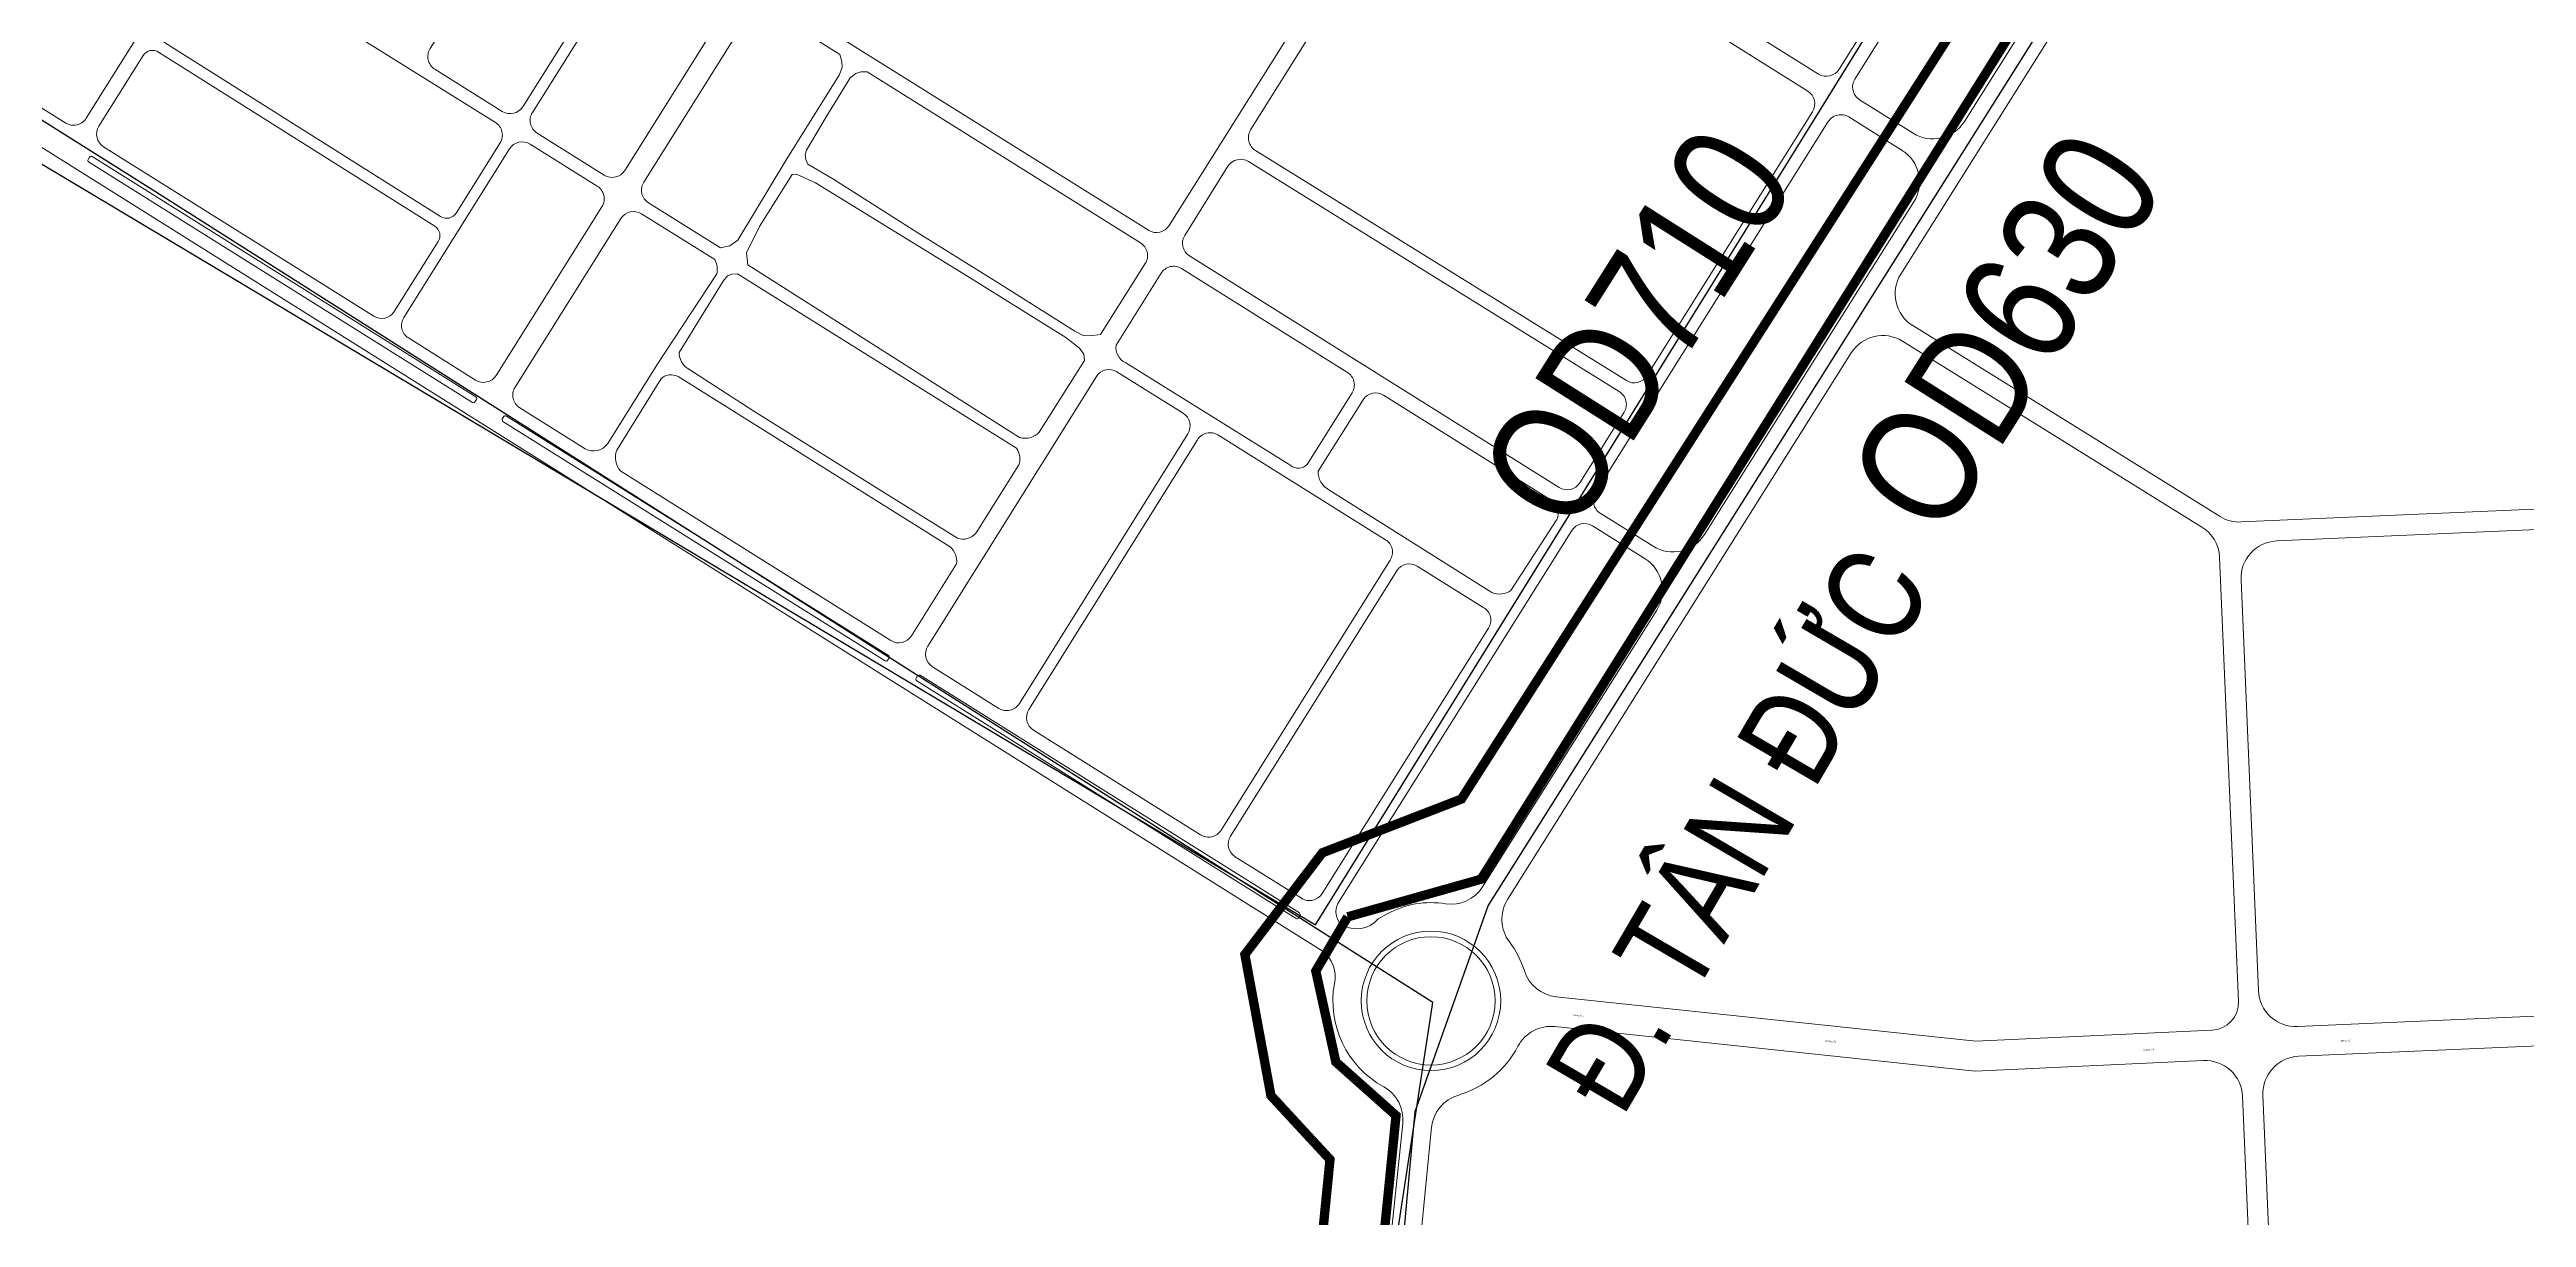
# Model space of a CAD drawing. Header units: metres. Extents: x 556238 to 587446, y 1177111 to 1219372.
# Drawn here: x 576896 to 578225, y 1193797 to 1194424 of the extents above; entities that cross this region are included whole.
import ezdxf
from ezdxf.enums import TextEntityAlignment as Align

# ---------------------------------------------------------------- set-up
doc = ezdxf.new("R2010")
doc.units = ezdxf.units.M
doc.header["$MEASUREMENT"] = 0
doc.linetypes.add('ACAD_ISO03W100', pattern=[30, 12, -18])
doc.linetypes.add('DASHED2', pattern=[0.375, 0.25, -0.125])
for name, color, linetype in [('Diameter_Text', 2, 'Continuous'), ('VUNG CONG NGHIEP', 8, 'Continuous'), ('VUNG DAN CU', 8, 'Continuous')]:
    doc.layers.add(name, color=color, linetype=linetype)
for name, color, linetype, lineweight in [('Pipe Existing', 1, 'ACAD_ISO03W100', 60), ('Text ten duong', 150, 'Continuous', 15), ('Xr_Nen GT$0$DUONG NHUA', 38, 'Continuous', 0)]:
    doc.layers.add(name, color=color, linetype=linetype, lineweight=lineweight)
doc.styles.add('CL_G', font='Vhelvcn.ttf')
doc.styles.add('UTM', font='')
doc.styles.add('Xr_Nen GT$0$ROMANC', font='romanc.shx')
doc.styles.get('UTM').set_extended_font_data('UTM Swiss Condensed')

msp = doc.modelspace()

# ---------------------------------------------------------------- linework, layer by layer
at = {"layer": 'Pipe Existing', "color": 1, "linetype": 'DASHED2', "ltscale": 500, "const_width": 5, "flags": 128}
for points in [[(578779.14793, 1195928.9149), (578781.60775, 1195805.07703), (578778.67495, 1195454.05436), (578778.79486, 1195385.06606), (578764.39803, 1195356.82436), (578760.46662, 1195216.49772), (578772.27265, 1194918.2414), (578780.37922, 1194810.69423), (578790.84857, 1194783.35581), (578760.93255, 1194673.62786), (578707.42402, 1194694.23992), (578563.4361, 1194713.50863), (578369.28336, 1194739.8259), (578208.57515, 1194760.17854), (578118.10656, 1194758.13279), (578105.84194, 1194621.01794), (578076.86994, 1194638.24081), (577663.75277, 1193978.65539), (577592.13796, 1193958.45235)], [(577471.87011, 1191980.36729), (577488.08358, 1192138.97426), (577493.85544, 1192684.51426), (577519.01692, 1192926.58629), (577498.53248, 1192980.64128), (577582.67735, 1193828.22084), (577550.96875, 1193862.53903), (577536.99316, 1193938.24526), (577578.60598, 1193992.83889), (577653.19531, 1194021.66093), (578023.99976, 1194601.77539), (578096.34737, 1194604.44359), (578106.94758, 1194622.87783)], [(577592.13796, 1193958.45235), (577575.05535, 1193929.39957), (577585.81682, 1193880.57139), (577618.10877, 1193851.83144), (577618.10877, 1193851.83144), (577618.10877, 1193851.83144), (577618.10877, 1193851.83144), (577618.10877, 1193851.83144), (577618.10877, 1193851.83144), (577618.10877, 1193851.83144), (577618.10877, 1193851.83144), (577618.10877, 1193851.83144), (577618.10877, 1193851.83144), (577569.61496, 1193367.70849)]]:
    msp.add_lwpolyline(points, dxfattribs=at)
at = {"layer": 'VUNG CONG NGHIEP', "ltscale": 5}
msp.add_polyline3d([(582420.03026, 1193738.83439, 0), (582308.72901, 1193229.96251, 0), (581999.88899, 1193225.33083, 0), (581735.56861, 1193213.36488, 0), (581348.89422, 1193193.96371, 0), (580850.30903, 1193176.96013, 0), (580450.98959, 1193156.54806, 0), (580051.23884, 1193138.11147, 0), (577907.20261, 1193065.23337, 0), (577560.03087, 1193109.667, 0), (577628.46521, 1193854.00833, 0), (577667.52975, 1193964.30377, 0), (578100.5298, 1194651.68227, 0), (579296.4656, 1194655.99136, 0), (579787.13401, 1194716.85365, 0), (580352.57548, 1194870.63588, 0), (580941.1956, 1194483.72204, 0), (582420.03026, 1193738.83439, 0)], close=True, dxfattribs=at)
at = {"layer": 'VUNG DAN CU', "ltscale": 5}
msp.add_polyline3d([(575859.78275, 1195363.2068, 0), (576596.0369, 1194538.8669, 0), (577574.96996, 1193954.25387, 0), (578023.52633, 1194678.64161, 0), (577374.01268, 1195090.68031, 0), (577360.07397, 1195091.03244, 0), (577353.17085, 1195089.56552, 0), (576578.46369, 1195573.64789, 0), (576274.87123, 1195747.57362, 0), (575859.78275, 1195363.2068, 0)], close=True, dxfattribs=at)
msp.add_polyline3d([(575036.80167, 1193363.04908, 0), (577506.35166, 1193054.05527, 0), (577637.89015, 1193912.56603, 0), (576946.96356, 1194351.01878, 0), (576699.69481, 1194506.50686, 0), (576638.08334, 1194533.23634, 0), (576603.59166, 1194533.2426, 0), (576603.59166, 1194533.2426, 0), (576219.94246, 1194206.91545, 0), (576194.15351, 1194151.29295, 0), (576171.29478, 1194062.86072, 0), (576139.88408, 1193981.73164, 0)], dxfattribs=at)
at = {"layer": 'Xr_Nen GT$0$DUONG NHUA', "flags": 128}
for points in [[(576653.56124, 1194541.70647), (576904.20546, 1194384.4722, 0.4142801078), (576915.23463, 1194386.99935), (577144.78868, 1194753.11191, 0.3382270413), (577140.7562, 1194763.37069), (577089.73461, 1194794.19657), (577034.47025, 1194828.06134), (576983.44101, 1194854.16107), (576929.84725, 1194880.05975), (576924.55559, 1194882.30193), (576918.6225, 1194883.34293), (576914.04636, 1194882.97183), (576871.46947, 1194844.01874)], [(578029.79585, 1194671.77506), (577864.37144, 1194407.99705, 0.4144045816), (577866.90295, 1194396.96641), (577895.62659, 1194378.97891, 0.4134960344), (577923.16607, 1194385.27309), (578075.32982, 1194626.9397, -0.0224572453)], [(577803.03938, 1194449.27268), (577826.0814, 1194486.40365, 0.3123841899), (577821.95533, 1194498.18394), (577678.27324, 1194587.52067, 0.3298515789), (577668.93904, 1194586.69888), (577645.74159, 1194549.61542, 0.4140704878), (577649.54612, 1194533.08106), (577844.86715, 1194410.76582, 0.4140225689), (577855.89059, 1194413.29568), (577913.82244, 1194505.67109, 0.4158161462), (577911.25823, 1194516.7221), (577874.64682, 1194539.54607, 0.3250176278), (577864.12132, 1194537.4844), (577832.58654, 1194488.05105), (577807.448, 1194446.37272)], [(576543.73162, 1194485.01574), (576552.92592, 1194490.58573), (576570.25948, 1194495.40302), (576587.23914, 1194495.35778), (576613.2594, 1194500.26424, -0.2390461606), (576668.34855, 1194511.38252), (577578.39694, 1193940.21246, -0.3040633197), (577585.01286, 1193922.57186, 0.3212954061), (577611.4893, 1193867.23466, -0.3019006523), (577621.74241, 1193847.61796), (577546.176, 1193129.058)], [(577255.53112, 1194317.54367), (577260.53984, 1194318.54877), (577264.83636, 1194321.57074), (577264.83636, 1194321.57074), (577291.26557, 1194365.26676), (577319.20531, 1194410.23004), (577320.79867, 1194414.28569), (577320.75048, 1194417.51022), (577319.58689, 1194421.25283), (577281.72435, 1194444.96509, 0.4139317134), (577270.70214, 1194442.4377), (577214.38873, 1194352.71135, 0.4147524982), (577216.9245, 1194341.6748), (577255.53112, 1194317.54367)], [(577459.59573, 1194270.95234), (577483.55946, 1194309.11017, 0.4145802176), (577481.03086, 1194320.14495), (577334.37773, 1194411.98974), (577330.9606, 1194411.92431), (577328.1904, 1194410.96659), (577325.2071, 1194408.67867), (577312.19755, 1194387.50878), (577301.69804, 1194369.91549), (577301.05876, 1194367.52118), (577301.32511, 1194364.91402), (577302.49712, 1194362.36008), (577315.83028, 1194354.45565), (577361.47385, 1194325.48808), (577404.60155, 1194298.67513), (577445.7494, 1194272.71841), (577450.2776, 1194270.48371), (577454.01963, 1194270.19178), (577459.59573, 1194270.95234)], [(577252.52653, 1194311.16677), (577213.17841, 1194335.76138, 0.4136748319), (577202.16215, 1194333.23026), (577145.3202, 1194242.66178, 0.4142749974), (577147.84492, 1194231.63215), (577182.98293, 1194209.58935, 0.387667409), (577195.03369, 1194212.49551), (577221.67943, 1194254.89904), (577253.57724, 1194303.5263, 0.1845651966), (577252.52653, 1194311.16677)], [(577414.43354, 1194209.96655), (577264.66959, 1194303.57674), (577261.59911, 1194303.29798), (577259.38082, 1194302.39534), (577256.99469, 1194299.55286), (577233.33595, 1194261.24347, 0.2536360502), (577238.06957, 1194252.63892), (577273.44417, 1194229.91209), (577347.42851, 1194183.6185), (577382.77834, 1194161.64552, 0.3179992625), (577392.73198, 1194164.48417), (577415.64585, 1194200.97027, 0.244559403), (577414.43354, 1194209.96655)], [(577202.07017, 1194197.61553), (577346.9995, 1194106.69839, 0.4140674056), (577358.02558, 1194109.22062), (577382.30699, 1194147.88429, 0.2418279894), (577378.74775, 1194157.07489), (577232.80023, 1194248.35887, 0.3401139727), (577223.56463, 1194247.08106), (577199.95834, 1194208.96485, 0.2949105766), (577202.07017, 1194197.61553)], [(577582.07946, 1194187.65769), (577669.55306, 1194132.48359, 0.2525985747), (577679.79438, 1194133.64594), (577703.98302, 1194171.07098, 0.4143949926), (577701.45174, 1194182.10147), (577611.46858, 1194238.45543, 0.4131841133), (577600.45725, 1194235.94533), (577576.28803, 1194197.65309, 0.2896053744), (577582.07946, 1194187.65769), (577669.55306, 1194132.48359)], [(578071.57657, 1194139.33636, -0.4139363883), (578090.68809, 1194160.16885), (578461.08063, 1194176.30261, -0.4146772876), (578481.93338, 1194157.16027), (578491.19585, 1193936.48158, -0.4138088945), (578472.07977, 1193915.66164), (578101.82452, 1193899.60849, -0.4144318569), (578080.97633, 1193918.73828), (578071.57657, 1194139.33636)], [(577566.60421, 1193959.19378, 0.4142135624), (577566.28771, 1193960.57212), (577362.74996, 1194088.09184, 0.4142135624), (577361.37161, 1194087.77534), (577360.57523, 1194086.50421, 0.4142135624), (577360.89173, 1194085.12587), (577564.42948, 1193957.60615, 0.4142135624), (577565.80782, 1193957.92265), (577566.60421, 1193959.19378)], [(577618.74586, 1193657.34158, 0.2591825261), (577632.8762, 1193642.87604), (577925.89034, 1193612.31257), (578062.95837, 1193620.11419, 0.4100395672), (578081.80372, 1193640.9333), (578072.37501, 1193862.21059, 0.4152483344), (578051.47115, 1193881.33789), (577928.83737, 1193875.67847), (577703.36124, 1193899.59551, 0.3078697009), (577683.52864, 1193888.97513, -0.2043579164), (577651.55034, 1193862.80724, 0.3066806834), (577637.22379, 1193845.55489), (577618.74586, 1193657.34158)], [(578483.70202, 1193638.44151, 0.4140050107), (578502.83149, 1193659.26203), (578493.54425, 1193880.53079, 0.414618346), (578472.69552, 1193899.67331), (578102.47589, 1193883.6217, 0.4139953015), (578083.36035, 1193862.78904), (578092.77787, 1193641.77424, 0.4142356816), (578113.61268, 1193622.64387), (578483.70202, 1193638.44151)]]:
    msp.add_lwpolyline(points, format="xyb", dxfattribs=at)
for points in [[(577283.46029, 1194462.76576), (577408.8039, 1194662.48059, -0.414373553), (577419.83633, 1194665.00156), (577615.63182, 1194541.96866, -0.4141383134), (577619.40938, 1194525.42611), (577496.32349, 1194329.43454, -0.4138470022), (577485.30252, 1194326.90911), (577285.99012, 1194451.73293, -0.4144954675)], [(577752.7137, 1194248.77463), (577841.61239, 1194390.52832, 0.4139531463), (577839.09133, 1194401.5524), (577643.99316, 1194524.14712, 0.4148082156), (577627.43506, 1194520.35057), (577540.09962, 1194380.736, 0.4153265128), (577542.66507, 1194369.69496), (577741.71936, 1194246.22664, 0.4127677007)], [(577156.07567, 1194514.22284), (577099.72044, 1194424.3827, 0.4146832234), (577102.25722, 1194413.34776), (577138.48848, 1194390.70136, 0.4136748319), (577149.50474, 1194393.23247), (577205.86129, 1194483.02755, 0.4144954676), (577203.33147, 1194494.06038), (577167.09888, 1194516.75184, 0.4140009513)], [(578009.3477, 1194494.84618), (577888.99659, 1194303.39589, 0.4158372442), (577895.37873, 1194275.76076), (578060.32081, 1194173.34403, 0.1509293601), (578071.7413, 1194170.35399), (578460.68259, 1194187.2957, 0.4137499891), (578479.79465, 1194208.11547), (578470.51854, 1194429.11925, 0.4139359759), (578449.71636, 1194448.26373), (578134.50847, 1194435.3329), (578032.6346, 1194498.58897, 0.1884855551)], [(577210.95456, 1194479.85595), (577154.60826, 1194390.07721, 0.4147524981), (577157.14404, 1194379.04067), (577193.18106, 1194356.51567, 0.4136748319), (577204.19732, 1194359.04679), (577260.52379, 1194448.79395, 0.4144954675), (577257.99397, 1194459.82677), (577221.97677, 1194482.38334, 0.4139317134)], [(576957.22588, 1194427.64311), (577105.3894, 1194334.2507, 0.4147846179), (577113.67085, 1194336.13694), (577137.27816, 1194373.75139, 0.4147524981), (577134.74238, 1194384.78793), (576989.60181, 1194475.50827, 0.4138027666), (576978.58369, 1194472.9742), (576955.34191, 1194435.90621, 0.4135148171)], [(576945.77994, 1194420.65595), (576922.00961, 1194382.74498, 0.41414702), (576924.53619, 1194371.71832), (577069.48904, 1194280.78641, 0.41415213), (577080.51635, 1194283.3106), (577104.10222, 1194320.89088, 0.4136427373), (577102.21964, 1194329.1562), (576954.06278, 1194422.54442, 0.4149126531)], [(577861.10584, 1194387.71904), (577889.72653, 1194369.73453, -0.414479851), (577896.01004, 1194342.14387), (577783.60945, 1194163.62916, -0.4135056173), (577756.06942, 1194157.33532), (577727.74588, 1194175.07356, -0.4143949926), (577725.2146, 1194186.10406), (577850.07195, 1194385.19574, -0.4144740264)], [(577123.80473, 1194234.84479), (577124.60112, 1194236.11592, 0.4142135624), (577124.28462, 1194237.49426), (576918.35363, 1194366.51339, 0.4142135624), (576916.97528, 1194366.19689), (576916.1789, 1194364.92576, 0.4142135624), (576916.4954, 1194363.54742), (577122.42639, 1194234.52829, 0.4142135624)], [(577142.38168, 1194370.59613), (577085.60082, 1194280.12497, 0.4142749974), (577088.12554, 1194269.09535), (577124.12574, 1194246.51168, 0.41415213), (577135.15305, 1194249.03588), (577191.97074, 1194339.56571, 0.4147524981), (577189.43496, 1194350.60225), (577153.39794, 1194373.12724, 0.4136748319)], [(577737.93306, 1194240.33793), (577538.90107, 1194363.79242, 0.4131014872), (577527.90189, 1194361.23669), (577504.72218, 1194324.18158, 0.4140609011), (577507.25831, 1194313.15881), (577705.71053, 1194188.87369, 0.4140321554), (577716.7342, 1194191.40341), (577740.49367, 1194229.28915, 0.4156609038)], [(577450.86888, 1194257.05646), (577450.49322, 1194260.34792), (577448.25537, 1194263.59898), (577440.92336, 1194269.44539), (577386.36571, 1194303.42353), (577306.49338, 1194352.40699), (577296.448, 1194357.06082), (577293.96692, 1194356.8795), (577276.45508, 1194328.94434), (577269.49596, 1194314.80152), (577270.20159, 1194308.37387), (577416.00275, 1194215.74769), (577416.00275, 1194215.74769, 0.2871305213), (577426.66603, 1194218.51788), (577450.86888, 1194257.05646)], [(577591.99177, 1194250.65322), (577503.02272, 1194306.37206, 0.4143662401), (577491.9942, 1194303.83462), (577467.90686, 1194265.32855, 0.3240464058), (577473.03948, 1194255.73878), (577561.57601, 1194200.69884, 0.3852589029), (577570.39254, 1194201.26396), (577594.51713, 1194239.6133, 0.4148025078)], [(577889.86831, 1194267.41139), (578050.61836, 1194167.5976, -0.2480440831), (578060.05008, 1194151.45803), (578070.20309, 1193913.18232, -0.413179547), (578055.90819, 1193897.55969), (577929.31517, 1193891.71755), (577703.96172, 1193915.62157, -0.2972156522), (577687.02173, 1193929.41803, 0.0841390098), (577678.93576, 1193945.04886, -0.311113798), (577677.98207, 1193967.72146), (577862.38587, 1194261.0645, -0.4125917426)], [(577457.30021, 1194248.37275), (577366.80447, 1194103.70612, 0.4138404987), (577369.33549, 1194092.68656), (577404.93057, 1194070.35703, 0.4147849154), (577415.96706, 1194072.89587), (577506.40566, 1194217.6889, 0.4141785613), (577503.85936, 1194228.71165), (577468.32141, 1194250.91477, 0.4140504486)], [(577345.25521, 1194096.10245), (577346.0516, 1194097.37359, 0.4142135624), (577345.7351, 1194098.75193), (577140.66591, 1194227.23112, 0.4142135624), (577139.28756, 1194226.91462), (577138.49118, 1194225.64349, 0.4142135624), (577138.80768, 1194224.26515), (577343.87687, 1194095.78596, 0.4142135624)], [(577612.44841, 1194160.86823), (577522.51723, 1194217.05473, 0.4142485643), (577511.49316, 1194214.50812), (577421.03322, 1194069.68093, 0.4136424401), (577423.56711, 1194058.66595), (577513.19139, 1194002.44279, 0.4143720987), (577524.22189, 1194004.97208), (577614.98874, 1194149.83592, 0.4145913214)], [(577758.03394, 1194123.01011), (577664.58151, 1193974.58889, -0.2980250043), (577644.68056, 1193965.45456, 0.1695950785), (577613.42443, 1193960.03503), (577608.54787, 1193957.32111, -0.3765069526), (577588.7232, 1193954.48896), (577588.7232, 1193954.48896, -0.3474954925), (577586.94157, 1193965.62036), (577712.46342, 1194165.77163, -0.4140321554), (577723.48709, 1194168.30135), (577751.72487, 1194150.61681, -0.4149218621)], [(577531.82789, 1193990.75173), (577567.4428, 1193968.40977, 0.4142525876), (577578.47157, 1193970.93628), (577667.76597, 1194113.32095, 0.4147108611), (577665.22737, 1194124.35603), (577629.51344, 1194146.6691, 0.4138359042), (577618.49535, 1194144.13204), (577529.29998, 1194001.77627, 0.4140550438)]]:
    msp.add_lwpolyline(points, format="xyb", close=True, dxfattribs=at)
at = {"layer": 'Xr_Nen GT$0$DUONG NHUA'}
for radius in [37.43581, 34.43581]:
    msp.add_circle((577636.86407, 1193913.37789), radius, dxfattribs=at)

# ---------------------------------------------------------------- texts
at = {"layer": 'Diameter_Text', "color": 1, "style": 'UTM'}
for s, p in [('OD710', (577728.57778, 1194152.04602, -1.937)), ('OD630', (577926.70422, 1194150.13635, -1.937))]:
    msp.add_text(s, height=62.5, rotation=57.66170451, dxfattribs=at).set_placement(p, align=Align.BOTTOM_LEFT)
at = {"layer": 'Text ten duong', "color": 5, "linetype": 'Continuous', "lineweight": 13, "style": 'CL_G'}
msp.add_text('Ñ. TAÂN ÑÖÙC', height=50, rotation=59.69427964, dxfattribs=at).set_placement((577801.49072, 1194005.64967), align=Align.MIDDLE_CENTER)
at = {"layer": 'Xr_Nen GT$0$DUONG NHUA', "char_height": 0.8, "width": 23.4511944, "attachment_point": 1, "style": 'Xr_Nen GT$0$ROMANC'}
for insert, rotation in [((577713.04043, 1193906.17583), 354.4825142), ((577848.62755, 1193892.33468), 354.4825142), ((578019.16347, 1193887.41869), 2.30202714), ((578125.17657, 1193892.33021), 2.30202714)]:
    msp.add_mtext('{\\fTimes New Roman|b0|i1|c0|p18;Đường số 5}', dxfattribs=dict(at, insert=insert, rotation=rotation))

doc.saveas('drawing.dxf')
